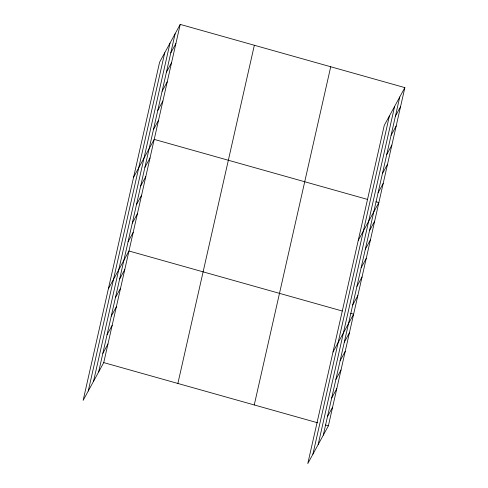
<?xml version="1.0" encoding="UTF-8"?>
<svg xmlns="http://www.w3.org/2000/svg" width="488" height="488" viewBox="0 0 488 488"><rect width="100%" height="100%" fill="white"/><g stroke="black" fill="none" stroke-linecap="round" stroke-linejoin="round"><path stroke-width="0.73" d="M88.261 390.998L164.731 52.802M93.531 381.335L170.001 43.133M98.643 371.947L175.119 33.751M180.218 24.4L159.613 62.183L83.143 400.38L103.743 362.596L180.218 24.4L404.857 87.62L328.387 425.817L307.782 463.6L384.257 125.404L404.857 87.62M177.876 383.458L254.346 45.262M254.254 404.955L330.724 66.758M312.9 454.218L389.369 116.022M318.17 444.55L394.639 106.353M323.288 435.168L399.757 96.972M170.782 52.917L175.881 43.566M166.451 72.084L171.55 62.726M162.12 91.244L167.213 81.892M157.783 110.41L162.882 101.059M153.452 129.576L158.551 120.225M133.614 177.174L154.214 139.385L367.452 199.397M144.912 167.341L150.011 157.99M140.703 185.94L145.802 176.589M136.5 204.539L141.599 195.188M132.291 223.144L137.39 213.793M128.088 241.743L133.187 232.392M108.379 288.774L128.978 250.991L342.216 311.002M119.676 278.947L124.776 269.596M115.467 297.546L120.567 288.195M111.264 316.145L116.364 306.793M107.055 334.75L112.155 325.398M102.852 353.349L107.952 343.997M395.426 116.132L400.52 106.781M391.089 135.298L396.189 125.947M386.758 154.464L391.858 145.113M382.421 173.63L387.521 164.273M378.09 192.791L383.19 183.439M358.253 240.389L378.853 202.605L376.004 201.8M369.55 230.556L374.65 221.204M365.347 249.161L370.447 239.809M361.138 267.76L366.238 258.408M356.935 286.358L362.035 277.007M352.726 304.963L357.826 295.612M333.017 351.994L353.623 314.211L350.768 313.406M344.315 342.161L349.414 332.81M340.112 360.766L345.211 351.415M335.903 379.365L341.002 370.014M331.7 397.964L336.799 388.613M327.491 416.569L332.59 407.218M103.743 362.596L317.694 422.809M325.533 425.011L328.387 425.817"/></g></svg>
